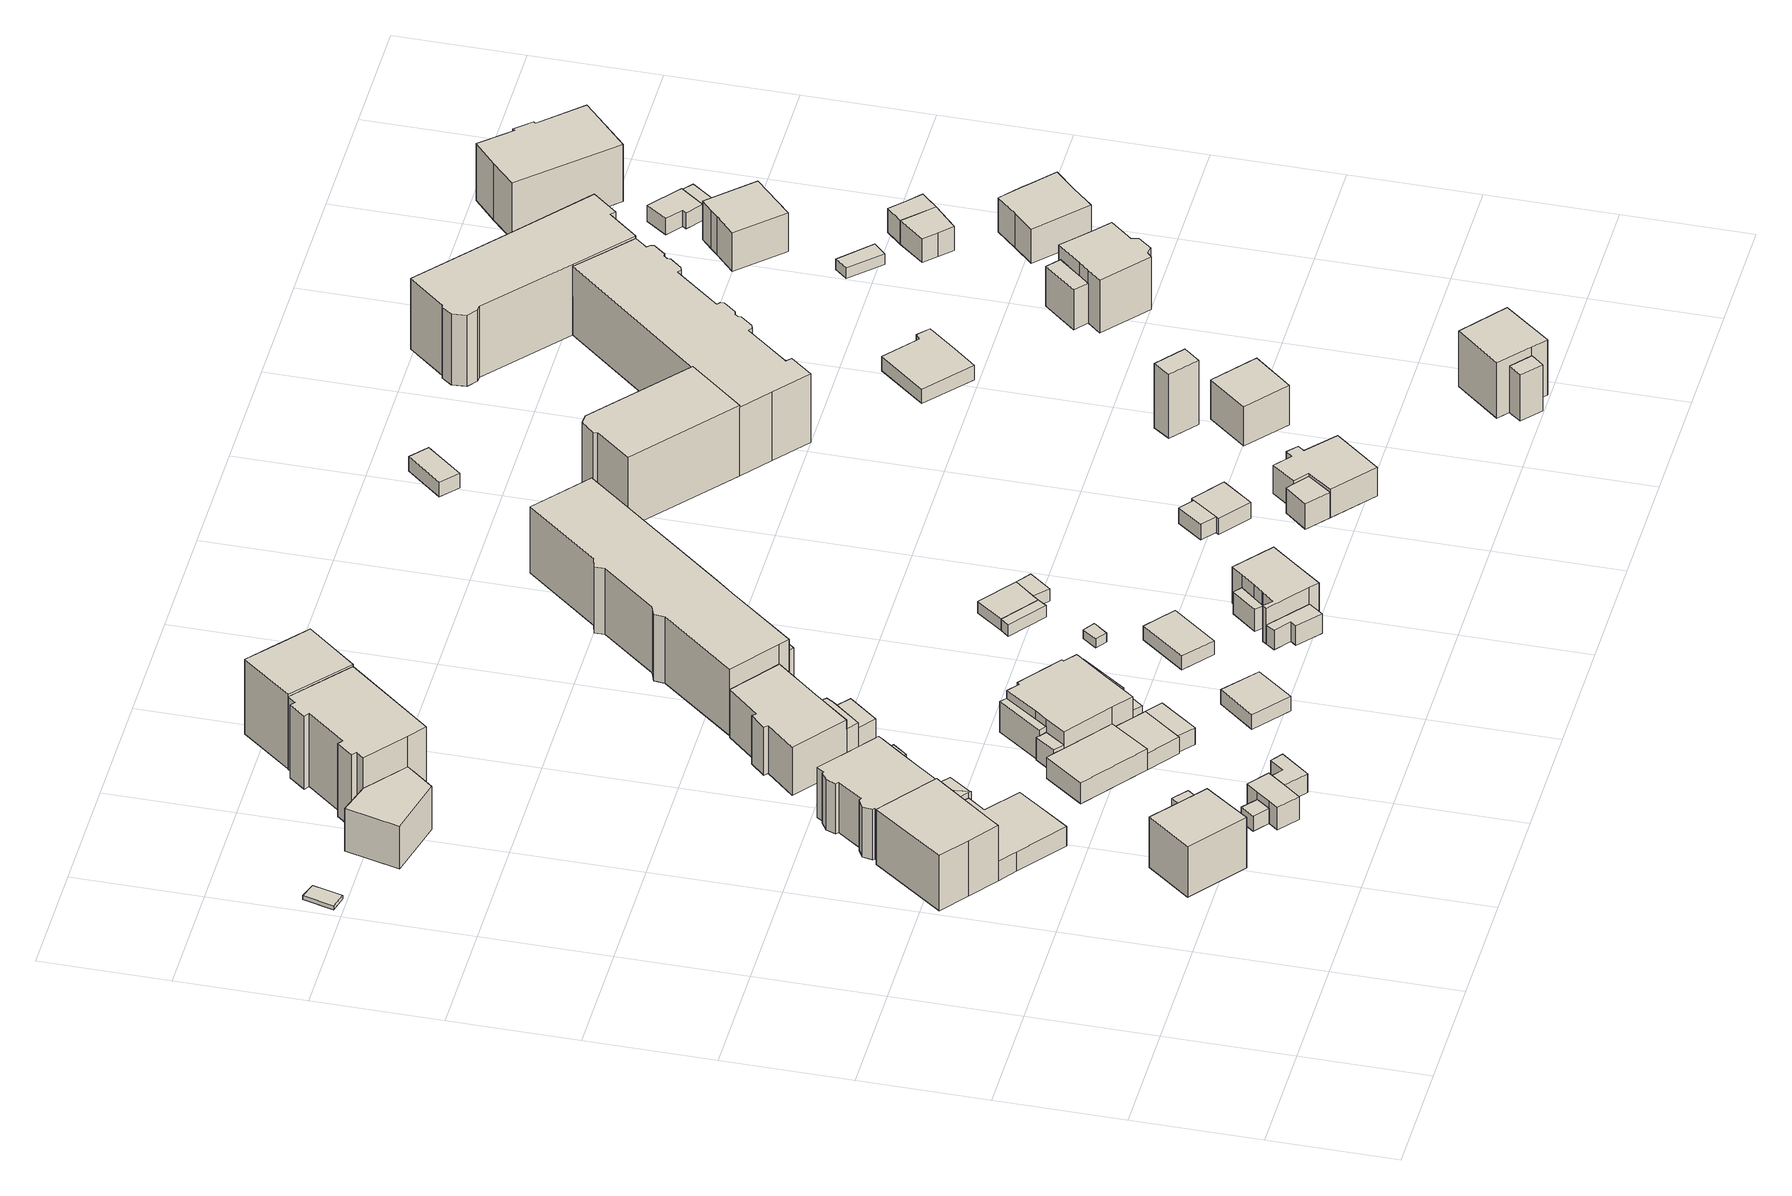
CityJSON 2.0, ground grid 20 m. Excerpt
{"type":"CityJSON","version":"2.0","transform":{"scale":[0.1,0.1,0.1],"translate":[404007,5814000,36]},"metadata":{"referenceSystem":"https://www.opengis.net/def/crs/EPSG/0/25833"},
"CityObjects":{
"building1":{"type":"Building","attributes":{"Gemeindeschluessel":"11000009","BezugspunktDach":"2200","function":"31001_2000","measuredHeight":1.26,"storeysAboveGround":1},"address":[{"country":"Germany","locality":"Berlin","thoroughfareNumber":"1 (1)","thoroughfareName":"Kleinschewskystraße"}],"geometry":[{"type":"Solid","lod":"1","boundaries":[[[[0,1,2,3,4]],[[5,6,7,8,9]],[[5,9,4,3]],[[6,5,3,2]],[[7,6,2,1]],[[8,7,1,0]],[[9,8,0,4]]]]}]},
"building2":{"type":"Building","attributes":{"Gemeindeschluessel":"11000009","BezugspunktDach":"2200","function":"31001_1010","measuredHeight":9.56,"storeysAboveGround":3},"address":[{"country":"Germany","locality":"Berlin","thoroughfareNumber":"50","thoroughfareName":"Mahlsdorfer Straße"}],"geometry":[{"type":"Solid","lod":"1","boundaries":[[[[10,11,12,13,14,15,16]],[[17,18,19,20,21,22,23]],[[17,23,16,15]],[[18,17,15,14]],[[19,18,14,13]],[[20,19,13,12]],[[21,20,12,11]],[[22,21,11,10]],[[23,22,10,16]]]]}]},
"building3":{"type":"Building","attributes":{"Gemeindeschluessel":"11000009","BezugspunktDach":"2200","function":"31001_1120","measuredHeight":10.49,"storeysAboveGround":3},"address":[{"country":"Germany","locality":"Berlin","thoroughfareNumber":"51","thoroughfareName":"Mahlsdorfer Straße"}],"geometry":[{"type":"Solid","lod":"1","boundaries":[[[[24,25,26,27,28,29,30]],[[31,32,33,34,35,36,37]],[[31,37,30,29]],[[32,31,29,28]],[[33,32,28,27]],[[34,33,27,26]],[[35,34,26,25]],[[36,35,25,24]],[[37,36,24,30]]]]}]},
"building4":{"type":"Building","attributes":{"Gemeindeschluessel":"11000009","BezugspunktDach":"2200","function":"51009_1610","measuredHeight":8.8,"storeysAboveGround":0},"address":[{"country":"Germany","locality":"Berlin"}],"geometry":[{"type":"Solid","lod":"1","boundaries":[[[[38,39,40,41]],[[42,43,19,44]],[[42,44,41,40]],[[43,42,40,39]],[[19,43,39,38]],[[44,19,38,41]]]]}]},
"building5":{"type":"Building","attributes":{"Gemeindeschluessel":"11000009","BezugspunktDach":"2200","function":"31001_2020","measuredHeight":3.5,"storeysAboveGround":1},"address":[{"country":"Germany","locality":"Berlin","thoroughfareNumber":"51 (1)","thoroughfareName":"Mahlsdorfer Straße"}],"geometry":[{"type":"Solid","lod":"1","boundaries":[[[[45,46,47,48,49,50,51,52,53]],[[34,33,54,55,56,57,58,59,35]],[[34,35,53,52]],[[33,34,52,51]],[[54,33,51,50]],[[55,54,50,49]],[[56,55,49,48]],[[57,56,48,47]],[[58,57,47,46]],[[59,58,46,45]],[[35,59,45,53]]]]}]},
"building6":{"type":"Building","attributes":{"Gemeindeschluessel":"11000009","BezugspunktDach":"2200","function":"31001_2000","measuredHeight":2.66,"storeysAboveGround":1},"address":[{"country":"Germany","locality":"Berlin","thoroughfareNumber":"50 (3)","thoroughfareName":"Mahlsdorfer Straße"}],"geometry":[{"type":"Solid","lod":"1","boundaries":[[[[60,61,62,63]],[[64,65,66,67]],[[64,67,63,62]],[[65,64,62,61]],[[66,65,61,60]],[[67,66,60,63]]]]}]},
"building7":{"type":"Building","attributes":{"Gemeindeschluessel":"11000009","BezugspunktDach":"2200","function":"31001_2000","measuredHeight":5.72,"storeysAboveGround":1},"address":[{"country":"Germany","locality":"Berlin","thoroughfareNumber":"50 (2)","thoroughfareName":"Mahlsdorfer Straße"}],"geometry":[{"type":"Solid","lod":"1","boundaries":[[[[68,69,70,71,72,73,74]],[[66,65,75,76,77,78,79]],[[66,79,74,73]],[[65,66,73,72]],[[75,65,72,71]],[[76,75,71,70]],[[77,76,70,69]],[[78,77,69,68]],[[79,78,68,74]]]]}]},
"building8":{"type":"Building","attributes":{"Gemeindeschluessel":"11000009","function":"31001_1120"},"address":[{"country":"Germany","locality":"Berlin","thoroughfareNumber":"52","thoroughfareName":"Mahlsdorfer Straße"}],"children":["building8-1","building8-2","building8-3","building8-4"]},
"building8-1":{"type":"BuildingPart","attributes":{"BezugspunktDach":"2200","measuredHeight":12.41,"storeysAboveGround":2},"parents":["building8"],"geometry":[{"type":"MultiSurface","lod":"1","boundaries":[[[80,81,82,83,84,85,86,87,88,89,90,91,92,93,94,95,96,97,98,99,100]],[[101,102,103,104,105,106,107,108,109,110,111,112,113,114,115,116,117,118,119,120,121]],[[101,121,100,99]],[[102,101,99,98]],[[103,102,98,97]],[[104,103,97,96]],[[105,104,96,95]],[[106,105,95,94]],[[107,106,94,93]],[[108,107,93,92]],[[109,108,92,91]],[[110,109,91,90]],[[111,110,90,89]],[[112,111,89,88]],[[113,112,88,87]],[[114,113,87,86]],[[122,123,86,85]],[[116,115,85,84]],[[117,116,84,83]],[[118,124,125,117,83,82]],[[119,118,82,81]],[[120,119,81,80]],[[121,120,80,100]],[[115,114,126,123,122]],[[117,125,124,118]]]}]},
"building8-2":{"type":"BuildingPart","attributes":{"BezugspunktDach":"2200","measuredHeight":4.49,"storeysAboveGround":2},"parents":["building8"],"geometry":[{"type":"MultiSurface","lod":"1","boundaries":[[[127,128,129,125,124]],[[117,130,131,132,118]],[[117,118,124,118,117,125]],[[130,117,125,129]],[[133,134,129,128]],[[132,131,128,127]],[[118,132,127,124]],[[131,130,134,133]]]}]},
"building8-3":{"type":"BuildingPart","attributes":{"BezugspunktDach":"2200","measuredHeight":4.3,"storeysAboveGround":2},"parents":["building8"],"geometry":[{"type":"Solid","lod":"1","boundaries":[[[[133,135,136,134]],[[137,138,131,130]],[[137,130,134,136]],[[138,137,136,135]],[[131,138,135,133]],[[130,131,133,134]]]]}]},
"building8-4":{"type":"BuildingPart","attributes":{"BezugspunktDach":"2200","measuredHeight":7.47,"storeysAboveGround":2},"parents":["building8"],"geometry":[{"type":"MultiSurface","lod":"1","boundaries":[[[139,140,123,122]],[[114,141,142,115]],[[141,114,123,140]],[[142,141,140,139]],[[115,142,139,122]],[[114,115,143,122,123]]]}]},
"building9":{"type":"Building","attributes":{"Gemeindeschluessel":"11000009","BezugspunktDach":"2200","function":"31001_1010","measuredHeight":7.66,"storeysAboveGround":1},"address":[{"country":"Germany","locality":"Berlin","thoroughfareNumber":"72A","thoroughfareName":"Mahlsdorfer Straße"}],"geometry":[{"type":"Solid","lod":"1","boundaries":[[[[144,145,146,147,148,149]],[[150,151,152,153,154,155]],[[150,155,149,148]],[[151,150,148,147]],[[152,151,147,146]],[[153,152,146,145]],[[154,153,145,144]],[[155,154,144,149]]]]}]},
"building10":{"type":"Building","attributes":{"Gemeindeschluessel":"11000009","BezugspunktDach":"2200","function":"51009_1610","measuredHeight":4.2,"storeysAboveGround":0},"address":[{"country":"Germany","locality":"Berlin"}],"geometry":[{"type":"Solid","lod":"1","boundaries":[[[[134,136,156,157]],[[116,137,130,117]],[[116,117,157,156]],[[137,116,156,136]],[[130,137,136,134]],[[117,130,134,157]]]]}]},
"building11":{"type":"Building","attributes":{"Gemeindeschluessel":"11000009","BezugspunktDach":"2200","function":"31001_2000","measuredHeight":4.13,"storeysAboveGround":1},"address":[{"country":"Germany","locality":"Berlin","thoroughfareNumber":"50 (1)","thoroughfareName":"Mahlsdorfer Straße"}],"geometry":[{"type":"Solid","lod":"1","boundaries":[[[[158,159,160,161,162,163]],[[76,164,165,166,167,77]],[[76,77,163,162]],[[164,76,162,161]],[[165,164,161,160]],[[166,165,160,159]],[[167,166,159,158]],[[77,167,158,163]]]]}]},
"building12":{"type":"Building","attributes":{"Gemeindeschluessel":"11000009","BezugspunktDach":"2200","function":"31001_1010","measuredHeight":3.78,"storeysAboveGround":1},"address":[{"country":"Germany","locality":"Berlin","thoroughfareNumber":"51A","thoroughfareName":"Mahlsdorfer Straße"}],"geometry":[{"type":"Solid","lod":"1","boundaries":[[[[168,169,170,171,172,173]],[[174,175,176,177,178,179]],[[174,179,173,172]],[[175,174,172,171]],[[176,175,171,170]],[[177,176,170,169]],[[178,177,169,168]],[[179,178,168,173]]]]}]},
"building13":{"type":"Building","attributes":{"Gemeindeschluessel":"11000009","BezugspunktDach":"2200","function":"31001_1010","measuredHeight":15.9,"storeysAboveGround":3},"address":[{"country":"Germany","locality":"Berlin","thoroughfareNumber":"72","thoroughfareName":"Mahlsdorfer Straße"}],"geometry":[{"type":"Solid","lod":"1","boundaries":[[[[180,181,182,183,184,185,186,187,188,189,190,191,192,193]],[[194,195,196,197,198,199,200,201,202,203,204,205,152,151]],[[194,151,193,192]],[[195,194,192,191]],[[196,195,191,190]],[[197,196,190,189]],[[198,197,189,188]],[[199,198,188,187]],[[200,199,187,186]],[[201,200,186,185]],[[202,201,185,184]],[[203,202,184,183]],[[204,203,183,182]],[[205,204,182,181]],[[152,205,181,180]],[[151,152,180,193]]]]}]},
"building14":{"type":"Building","attributes":{"Gemeindeschluessel":"11000009","BezugspunktDach":"2200","function":"31001_2463","measuredHeight":3.07,"storeysAboveGround":1},"address":[{"country":"Germany","locality":"Berlin","thoroughfareNumber":"51A (1)","thoroughfareName":"Mahlsdorfer Straße"}],"geometry":[{"type":"Solid","lod":"1","boundaries":[[[[206,207,208,209,210,211,212]],[[177,213,214,215,216,217,178]],[[177,178,212,211]],[[213,177,211,210]],[[214,213,210,209]],[[215,214,209,208]],[[216,215,208,207]],[[217,216,207,206]],[[178,217,206,212]]]]}]},
"building15":{"type":"Building","attributes":{"Gemeindeschluessel":"11000009","function":"31001_1010"},"address":[{"country":"Germany","locality":"Berlin","thoroughfareNumber":"53","thoroughfareName":"Mahlsdorfer Straße"}],"children":["building15-1","building15-2","building15-3"]},
"building15-1":{"type":"BuildingPart","attributes":{"BezugspunktDach":"2200","measuredHeight":10.79,"storeysAboveGround":3},"parents":["building15"],"geometry":[{"type":"MultiSurface","lod":"1","boundaries":[[[218,219,220,221,222,223,224,225,226,227]],[[228,229,230,231,232,233,234,235,236,237]],[[228,237,227,226]],[[229,228,226,225]],[[230,229,225,224]],[[231,230,224,223]],[[232,231,223,222]],[[233,232,222,221]],[[234,233,221,220]],[[235,234,220,219]],[[238,239,219,218]],[[237,236,218,227]],[[236,235,239,238]]]}]},
"building15-2":{"type":"BuildingPart","attributes":{"BezugspunktDach":"2200","measuredHeight":7.1,"storeysAboveGround":3},"parents":["building15"],"geometry":[{"type":"MultiSurface","lod":"1","boundaries":[[[240,241,242,239,238]],[[235,243,244,245,236]],[[243,235,239,242]],[[244,243,242,241]],[[246,247,248,249,241,240]],[[236,245,240,238]],[[235,236,238,239]],[[245,244,249,248,247,246]]]}]},
"building15-3":{"type":"BuildingPart","attributes":{"BezugspunktDach":"2200","measuredHeight":6.69,"storeysAboveGround":3},"parents":["building15"],"geometry":[{"type":"Solid","lod":"1","boundaries":[[[[250,251,248,247]],[[244,252,253,245]],[[244,245,244,248]],[[252,244,248,251]],[[253,252,251,250]],[[245,253,250,247]],[[247,248,244,245]]]]}]},
"building16":{"type":"Building","attributes":{"Gemeindeschluessel":"11000009","BezugspunktDach":"2200","function":"31001_2723","measuredHeight":3.06,"storeysAboveGround":1},"address":[{"country":"Germany","locality":"Berlin","thoroughfareNumber":"51A (2)","thoroughfareName":"Mahlsdorfer Straße"}],"geometry":[{"type":"Solid","lod":"1","boundaries":[[[[254,255,208,207]],[[215,256,257,216]],[[215,216,207,208]],[[256,215,208,255]],[[257,256,255,254]],[[216,257,254,207]]]]}]},
"building17":{"type":"Building","attributes":{"Gemeindeschluessel":"11000009","function":"31001_1010"},"address":[{"country":"Germany","locality":"Berlin","thoroughfareNumber":"52A","thoroughfareName":"Mahlsdorfer Straße"}],"children":["building17-1","building17-2","building17-3","building17-4","building17-5"]},
"building17-1":{"type":"BuildingPart","attributes":{"BezugspunktDach":"2200","measuredHeight":8.66,"storeysAboveGround":2},"parents":["building17"],"geometry":[{"type":"MultiSurface","lod":"1","boundaries":[[[258,259,260,261,262,263,264,265,266,267,268,269,270]],[[271,272,273,274,275,276,277,278,279,280,281,282,283]],[[271,283,284,285,286,287,288,270,269]],[[289,290,271,269,268]],[[273,291,289,272,268,267]],[[274,273,267,266]],[[275,274,266,265]],[[276,275,265,264]],[[277,276,264,263]],[[278,277,263,262]],[[292,293,262,261]],[[294,292,261,260]],[[281,280,295,296,297,298,299,260,259]],[[282,281,259,258]],[[283,282,258,270]],[[288,287,286,285,284]],[[272,271,290,289]],[[272,289,291,273]],[[279,278,293,292]],[[280,279,292,294]],[[299,298,297,296,295]]]}]},
"building17-2":{"type":"BuildingPart","attributes":{"BezugspunktDach":"2200","measuredHeight":5.52,"storeysAboveGround":2},"parents":["building17"],"geometry":[{"type":"MultiSurface","lod":"1","boundaries":[[[300,301,293,294]],[[278,302,303,280]],[[302,278,293,301]],[[303,302,301,300]],[[280,303,300,294],[304,295,298,305]],[[278,279,292,293]],[[294,292,306,279,280]],[[298,295,304,305]]]}]},
"building17-3":{"type":"BuildingPart","attributes":{"BezugspunktDach":"2200","measuredHeight":5.52,"storeysAboveGround":2},"parents":["building17"],"geometry":[{"type":"MultiSurface","lod":"1","boundaries":[[[290,291,307,308]],[[309,273,271,310]],[[309,310,308,307]],[[273,309,307,291]],[[273,272,311]],[[312,286,313,290,308]],[[310,271,285,314,315]],[[316,271,311,272,289,290]],[[291,289,272,273]],[[315,314,285,313,286,312]]]}]},
"building17-4":{"type":"BuildingPart","attributes":{"BezugspunktDach":"2200","measuredHeight":4.08,"storeysAboveGround":2},"parents":["building17"],"geometry":[{"type":"Solid","lod":"1","boundaries":[[[[287,286,312,317,318]],[[319,314,285,284,320]],[[319,320,318,317]],[[314,319,317,312]],[[320,284,287,318]],[[285,314,312,286]],[[284,285,286,287]]]]}]},
"building17-5":{"type":"BuildingPart","attributes":{"BezugspunktDach":"2200","measuredHeight":4.04,"storeysAboveGround":2},"parents":["building17"],"geometry":[{"type":"MultiSurface","lod":"1","boundaries":[[[321,322,305,298,297]],[[295,304,323,324,296]],[[323,304,305,322]],[[324,323,322,321]],[[296,324,321,297]],[[296,325,297,298,295]],[[326,304,295,298,305]]]}]},
"building18":{"type":"Building","attributes":{"Gemeindeschluessel":"11000009","BezugspunktDach":"2200","function":"31001_2000","measuredHeight":2.68,"storeysAboveGround":1},"address":[{"country":"Germany","locality":"Berlin","thoroughfareNumber":"20 (1)","thoroughfareName":"Rotkäppchenstraße"}],"geometry":[{"type":"Solid","lod":"1","boundaries":[[[[327,328,329,330]],[[331,332,333,334]],[[331,334,330,329]],[[332,331,329,328]],[[333,332,328,327]],[[334,333,327,330]]]]}]},
"building19":{"type":"Building","attributes":{"Gemeindeschluessel":"11000009","BezugspunktDach":"2200","function":"31001_1010","measuredHeight":15.84,"storeysAboveGround":3},"address":[{"country":"Germany","locality":"Berlin","thoroughfareNumber":"71","thoroughfareName":"Mahlsdorfer Straße"}],"geometry":[{"type":"Solid","lod":"1","boundaries":[[[[335,336,337,338,339]],[[340,341,342,343,344]],[[340,344,339,338]],[[341,340,338,337]],[[342,341,337,336]],[[343,342,336,335]],[[344,343,335,339]]]]}]},
"building20":{"type":"Building","attributes":{"Gemeindeschluessel":"11000009","BezugspunktDach":"2200","function":"51009_1610","measuredHeight":9.9,"storeysAboveGround":0},"address":[{"country":"Germany","locality":"Berlin"}],"geometry":[{"type":"Solid","lod":"1","boundaries":[[[[345,346,347,348]],[[349,350,351,352]],[[349,352,348,347]],[[350,349,347,346]],[[351,350,346,345]],[[352,351,345,348]]]]}]},
"building21":{"type":"Building","attributes":{"Gemeindeschluessel":"11000009","BezugspunktDach":"2200","function":"31001_2000","measuredHeight":2.56,"storeysAboveGround":1},"address":[{"country":"Germany","locality":"Berlin","thoroughfareNumber":"18 (1)","thoroughfareName":"Rotkäppchenstraße"}],"geometry":[{"type":"Solid","lod":"1","boundaries":[[[[353,354,355,356]],[[357,358,359,360]],[[357,360,356,355]],[[358,357,355,354]],[[359,358,354,353]],[[360,359,353,356]]]]}]},
"building22":{"type":"Building","attributes":{"Gemeindeschluessel":"11000009","BezugspunktDach":"2200","function":"51009_1610","measuredHeight":9.92,"storeysAboveGround":0},"address":[{"country":"Germany","locality":"Berlin"}],"geometry":[{"type":"Solid","lod":"1","boundaries":[[[[361,362,363,364]],[[365,366,367,368]],[[365,368,364,363]],[[366,365,363,362]],[[367,366,362,361]],[[368,367,361,364]]]]}]},
"building23":{"type":"Building","attributes":{"Gemeindeschluessel":"11000009","BezugspunktDach":"2200","function":"31001_2000","measuredHeight":1.59,"storeysAboveGround":1},"address":[{"country":"Germany","locality":"Berlin","thoroughfareNumber":"53 (2)","thoroughfareName":"Mahlsdorfer Straße"}],"geometry":[{"type":"Solid","lod":"1","boundaries":[[[[369,370,371,372]],[[373,374,375,376]],[[373,376,372,371]],[[374,373,371,370]],[[375,374,370,369]],[[376,375,369,372]]]]}]},
"building24":{"type":"Building","attributes":{"Gemeindeschluessel":"11000009","BezugspunktDach":"2200","function":"31001_1010","measuredHeight":14.86,"storeysAboveGround":3},"address":[{"country":"Germany","locality":"Berlin","thoroughfareNumber":"54, 54A, 55","thoroughfareName":"Mahlsdorfer Straße"}],"geometry":[{"type":"Solid","lod":"1","boundaries":[[[[377,378,379,380,381,382,383,384,385,386,387,388,389,390,391,392,393]],[[394,395,396,397,398,399,400,401,402,403,404,365,368,405,406,407,408]],[[394,408,393,392]],[[395,394,392,391]],[[396,395,391,390]],[[397,396,390,389]],[[398,397,389,388]],[[399,398,388,387]],[[400,399,387,386]],[[401,400,386,385]],[[402,401,385,384]],[[403,402,384,383]],[[404,403,383,382]],[[365,404,382,381]],[[368,365,381,380]],[[405,368,380,379]],[[406,405,379,378]],[[407,406,378,377]],[[408,407,377,393]]]]}]},
"building25":{"type":"Building","attributes":{"Gemeindeschluessel":"11000009","function":"31001_1010"},"address":[{"country":"Germany","locality":"Berlin","thoroughfareNumber":"18","thoroughfareName":"Rotkäppchenstraße"}],"children":["building25-1","building25-2","building25-3"]},
"building25-1":{"type":"BuildingPart","attributes":{"BezugspunktDach":"2200","measuredHeight":9.52,"storeysAboveGround":2},"parents":["building25"],"geometry":[{"type":"MultiSurface","lod":"1","boundaries":[[[409,410,411,412,413,414,415,416,417,418,419,420]],[[421,422,423,424,425,426,427,428,429,430,431,432]],[[421,432,420,419]],[[422,421,419,418]],[[423,422,418,417]],[[433,434,435,436,424,423,417,416]],[[437,433,436,438,425,424,416,415]],[[439,437,438,440,441,426,425,415,414]],[[427,426,414,413]],[[428,427,413,412]],[[429,428,412,411]],[[430,429,411,410]],[[431,430,410,409]],[[442,443,431,409,420]],[[436,435,434,433]],[[438,436,433,437]],[[441,440,438,437,439]],[[432,431,443,442]]]}]},
"building25-2":{"type":"BuildingPart","attributes":{"BezugspunktDach":"2200","measuredHeight":3.53,"storeysAboveGround":2},"parents":["building25"],"geometry":[{"type":"Solid","lod":"1","boundaries":[[[[444,445,446,443,442,447]],[[432,431,448,449,450,451]],[[432,451,447,442]],[[448,431,443,446]],[[449,448,446,445]],[[450,449,445,444]],[[451,450,444,447]],[[431,432,442,443]]]]}]},
"building25-3":{"type":"BuildingPart","attributes":{"BezugspunktDach":"2200","measuredHeight":4,"storeysAboveGround":2},"parents":["building25"],"geometry":[{"type":"MultiSurface","lod":"1","boundaries":[[[434,439,452,453]],[[454,440,435,455]],[[454,455,453,452]],[[440,454,452,439]],[[455,435,434,453]],[[435,436,433,434]],[[438,437,433,456,436]],[[440,439,437,438]]]}]},
"building26":{"type":"Building","attributes":{"Gemeindeschluessel":"11000009","BezugspunktDach":"2200","function":"51009_1610","measuredHeight":2.06,"storeysAboveGround":0},"address":[{"country":"Germany","locality":"Berlin"}],"geometry":[{"type":"Solid","lod":"1","boundaries":[[[[457,458,459,460]],[[461,462,463,464]],[[461,464,460,459]],[[462,461,459,458]],[[463,462,458,457]],[[464,463,457,460]]]]}]},
"building27":{"type":"Building","attributes":{"Gemeindeschluessel":"11000009","BezugspunktDach":"2200","function":"31001_2000","measuredHeight":2.06,"storeysAboveGround":1},"address":[{"country":"Germany","locality":"Berlin","thoroughfareNumber":"53 (1)","thoroughfareName":"Mahlsdorfer Straße"}],"geometry":[{"type":"Solid","lod":"1","boundaries":[[[[458,465,466,467,459]],[[468,469,470,462,461]],[[468,461,459,467]],[[469,468,467,466]],[[470,469,466,465]],[[462,470,465,458]],[[461,462,458,459]]]]}]},
"building28":{"type":"Building","attributes":{"Gemeindeschluessel":"11000009","BezugspunktDach":"2200","function":"51009_1610","measuredHeight":2.14,"storeysAboveGround":0},"address":[{"country":"Germany","locality":"Berlin"}],"geometry":[{"type":"Solid","lod":"1","boundaries":[[[[471,472,466,465]],[[473,474,475,476]],[[473,476,465,466]],[[474,473,466,472]],[[475,474,472,471]],[[476,475,471,465]]]]}]},
"building29":{"type":"Building","attributes":{"Gemeindeschluessel":"11000009","BezugspunktDach":"2200","function":"51009_1610","measuredHeight":10.26,"storeysAboveGround":0},"address":[{"country":"Germany","locality":"Berlin"}],"geometry":[{"type":"Solid","lod":"1","boundaries":[[[[477,478,479,480]],[[403,481,482,404]],[[403,404,480,479]],[[481,403,479,478]],[[482,481,478,477]],[[404,482,477,480]]]]}]},
"building30":{"type":"Building","attributes":{"Gemeindeschluessel":"11000009","BezugspunktDach":"2200","function":"51009_1610","measuredHeight":10.19,"storeysAboveGround":0},"address":[{"country":"Germany","locality":"Berlin"}],"geometry":[{"type":"Solid","lod":"1","boundaries":[[[[483,484,485,486]],[[401,487,488,402]],[[401,402,486,485]],[[487,401,485,484]],[[488,487,484,483]],[[402,488,483,486]]]]}]},
"building31":{"type":"Building","attributes":{"Gemeindeschluessel":"11000009","BezugspunktDach":"2200","function":"31001_2000","measuredHeight":2.85,"storeysAboveGround":1},"address":[{"country":"Germany","locality":"Berlin","thoroughfareNumber":"16 (2)","thoroughfareName":"Rotkäppchenstraße"}],"geometry":[{"type":"Solid","lod":"1","boundaries":[[[[489,490,491,492]],[[493,494,495,496]],[[493,496,492,491]],[[494,493,491,490]],[[495,494,490,489]],[[496,495,489,492]]]]}]},
"building32":{"type":"Building","attributes":{"Gemeindeschluessel":"11000009","BezugspunktDach":"2200","function":"51009_1610","measuredHeight":4.67,"storeysAboveGround":0},"address":[{"country":"Germany","locality":"Berlin"}],"geometry":[{"type":"Solid","lod":"1","boundaries":[[[[497,498,499,500,501]],[[502,503,504,505,506]],[[502,506,501,500]],[[503,502,500,499]],[[504,503,499,498]],[[505,504,498,497]],[[506,505,497,501]]]]}]},
"building33":{"type":"Building","attributes":{"Gemeindeschluessel":"11000009","BezugspunktDach":"2200","function":"31001_2000","measuredHeight":2.9,"storeysAboveGround":1},"address":[{"country":"Germany","locality":"Berlin","thoroughfareNumber":"16 (1)","thoroughfareName":"Rotkäppchenstraße"}],"geometry":[{"type":"Solid","lod":"1","boundaries":[[[[507,508,509,490,489,510]],[[511,512,513,514,515,516]],[[511,516,510,489]],[[512,511,489,490]],[[513,512,490,509]],[[514,513,509,508]],[[515,514,508,507]],[[516,515,507,510]]]]}]},
"building34":{"type":"Building","attributes":{"Gemeindeschluessel":"11000009","BezugspunktDach":"2200","function":"31001_1010","measuredHeight":5.11,"storeysAboveGround":1},"address":[{"country":"Germany","locality":"Berlin","thoroughfareNumber":"16","thoroughfareName":"Rotkäppchenstraße"}],"geometry":[{"type":"Solid","lod":"1","boundaries":[[[[517,518,519,520,521,522,523,524,525,526]],[[504,503,527,528,529,530,531,532,533,505]],[[504,505,526,525]],[[503,504,525,524]],[[527,503,524,523]],[[528,527,523,522]],[[529,528,522,521]],[[530,529,521,520]],[[531,530,520,519]],[[532,531,519,518]],[[533,532,518,517]],[[505,533,517,526]]]]}]},
"building35":{"type":"Building","attributes":{"Gemeindeschluessel":"11000009","BezugspunktDach":"2200","function":"31001_2000","measuredHeight":2.63,"storeysAboveGround":1},"address":[{"country":"Germany","locality":"Berlin","thoroughfareNumber":"56 (1)","thoroughfareName":"Mahlsdorfer Straße"}],"geometry":[{"type":"Solid","lod":"1","boundaries":[[[[534,535,536,537]],[[538,539,540,541]],[[538,541,537,536]],[[539,538,536,535]],[[540,539,535,534]],[[541,540,534,537]]]]}]},
"building36":{"type":"Building","attributes":{"Gemeindeschluessel":"11000009","BezugspunktDach":"2200","function":"31001_2000","measuredHeight":11.69,"storeysAboveGround":1},"address":[{"country":"Germany","locality":"Berlin","thoroughfareNumber":"14 (1)","thoroughfareName":"Rotkäppchenstraße"}],"geometry":[{"type":"Solid","lod":"1","boundaries":[[[[542,543,544,545]],[[546,547,548,549]],[[546,549,545,544]],[[547,546,544,543]],[[548,547,543,542]],[[549,548,542,545]]]]}]},
"building37":{"type":"Building","attributes":{"Gemeindeschluessel":"11000009","BezugspunktDach":"2200","function":"31001_1010","measuredHeight":8.2,"storeysAboveGround":1},"address":[{"country":"Germany","locality":"Berlin","thoroughfareNumber":"14","thoroughfareName":"Rotkäppchenstraße"}],"geometry":[{"type":"Solid","lod":"1","boundaries":[[[[550,551,552,553]],[[554,555,556,557]],[[554,557,553,552]],[[555,554,552,551]],[[556,555,551,550]],[[557,556,550,553]]]]}]},
"building38":{"type":"Building","attributes":{"Gemeindeschluessel":"11000009","function":"31001_1010"},"address":[{"country":"Germany","locality":"Berlin","thoroughfareNumber":"15","thoroughfareName":"Rotkäppchenstraße"}],"children":["building38-1","building38-2"]},
"building38-1":{"type":"BuildingPart","attributes":{"BezugspunktDach":"2200","measuredHeight":11.58,"storeysAboveGround":1},"parents":["building38"],"geometry":[{"type":"MultiSurface","lod":"1","boundaries":[[[558,559,560,561,562]],[[563,564,565,566,567]],[[563,567,562,561]],[[564,563,561,560]],[[565,564,560,559]],[[566,565,559,558]],[[567,568,569,570,566,558,562]],[[566,570,569,568]]]}]},
"building38-2":{"type":"BuildingPart","attributes":{"BezugspunktDach":"2200","measuredHeight":8.44,"storeysAboveGround":1},"parents":["building38"],"geometry":[{"type":"Solid","lod":"1","boundaries":[[[[571,570,569,572]],[[568,566,573,574]],[[568,574,572,569]],[[573,566,570,571]],[[574,573,571,572]],[[566,568,569,570]]]]}]},
"building39":{"type":"Building","attributes":{"Gemeindeschluessel":"11000009","function":"31001_1010"},"address":[{"country":"Germany","locality":"Berlin","thoroughfareNumber":"56, 56A, 57, 57A, 58","thoroughfareName":"Mahlsdorfer Straße"}],"children":["building39-1","building39-2","building39-3"]},
"building39-1":{"type":"BuildingPart","attributes":{"BezugspunktDach":"2200","measuredHeight":15.4,"storeysAboveGround":3},"parents":["building39"],"geometry":[{"type":"Solid","lod":"1","boundaries":[[[[575,576,577,578,579,580,581,582,583,584,585,586,587,588,589,590,591,592,593,594,595,596,597,598,599,600,601,602,603]],[[604,605,606,607,608,609,610,611,612,613,614,615,616,617,618,619,620,621,622,623,624,625,626,627,628,629,630,631,632]],[[605,604,602,601]],[[608,607,599,598]],[[609,608,598,597]],[[610,609,597,596]],[[611,610,596,595]],[[612,611,595,594]],[[613,612,594,593]],[[614,613,593,592]],[[615,614,592,591]],[[616,615,591,590]],[[617,616,590,589]],[[618,617,589,588]],[[619,618,588,587]],[[620,619,587,586]],[[621,620,586,585]],[[622,621,585,584]],[[623,622,584,583]],[[624,623,583,582]],[[625,624,582,581]],[[626,625,581,580]],[[627,626,580,579]],[[628,627,579,578]],[[629,628,578,577]],[[630,629,577,576]],[[631,630,576,575]],[[632,631,575,603]],[[632,603,602,604]],[[606,605,601,600]],[[606,600,599,607]]]]}]},
"building39-2":{"type":"BuildingPart","attributes":{"BezugspunktDach":"2200","measuredHeight":12.74,"storeysAboveGround":3},"parents":["building39"],"geometry":[{"type":"MultiSurface","lod":"1","boundaries":[[[633,634,635,636,637,638,639]],[[640,641,642,643,604,632,644]],[[640,644,639,638]],[[641,640,638,637]],[[642,641,637,636]],[[643,642,636,635]],[[604,643,635,634]],[[632,603,602,634,633]],[[644,632,633,639]],[[604,602,603,632]]]}]},
"building39-3":{"type":"BuildingPart","attributes":{"BezugspunktDach":"2200","measuredHeight":12.8,"storeysAboveGround":3},"parents":["building39"],"geometry":[{"type":"MultiSurface","lod":"1","boundaries":[[[645,646,647,648,649,650,651,652,653,654,655,656,657]],[[658,659,660,661,662,663,664,607,605,665,666,667,668]],[[658,668,657,656]],[[659,658,656,655]],[[660,659,655,654]],[[661,660,654,653]],[[662,661,653,652]],[[663,662,652,651]],[[664,663,651,650]],[[607,664,650,649]],[[605,601,600,606,669,607,606,600,599,649,648]],[[665,605,648,647]],[[666,665,647,646]],[[667,666,646,645]],[[668,667,645,657]],[[669,606,600,601,605]],[[599,600,606,607]]]}]},
"building40":{"type":"Building","attributes":{"Gemeindeschluessel":"11000009","BezugspunktDach":"2200","function":"31001_1010","measuredHeight":4.46,"storeysAboveGround":1},"address":[{"country":"Germany","locality":"Berlin","thoroughfareNumber":"10 (1)","thoroughfareName":"Rotkäppchenstraße"}],"geometry":[{"type":"Solid","lod":"1","boundaries":[[[[670,671,672,673,674,675,676]],[[677,678,679,680,681,682,683]],[[677,683,676,675]],[[678,677,675,674]],[[679,678,674,673]],[[680,679,673,672]],[[681,680,672,671]],[[682,681,671,670]],[[683,682,670,676]]]]}]},
"building41":{"type":"Building","attributes":{"Gemeindeschluessel":"11000009","function":"31001_1010"},"address":[{"country":"Germany","locality":"Berlin","thoroughfareNumber":"10","thoroughfareName":"Rotkäppchenstraße"}],"children":["building41-1","building41-2","building41-3"]},
"building41-1":{"type":"BuildingPart","attributes":{"BezugspunktDach":"2200","measuredHeight":11.93,"storeysAboveGround":2},"parents":["building41"],"geometry":[{"type":"MultiSurface","lod":"1","boundaries":[[[684,685,686,687,688,689,690,691,692,693,694,695,696]],[[697,698,699,700,701,702,703,704,705,706,707,708,709]],[[697,709,696,695]],[[710,711,697,695,694]],[[699,712,713,714,715,716,710,694,693]],[[700,699,693,692]],[[717,718,692,691]],[[701,700,719,720,721]],[[702,701,691,690]],[[703,702,690,689]],[[704,703,689,688]],[[705,704,688,687]],[[706,705,687,686]],[[707,706,686,685]],[[708,707,685,684]],[[709,708,684,696]],[[698,697,711,710]],[[715,714,713,716]],[[698,710,716,713,712]],[[721,720,719,718,717]]]}]},
"building41-2":{"type":"BuildingPart","attributes":{"BezugspunktDach":"2200","measuredHeight":7.24,"storeysAboveGround":2},"parents":["building41"],"geometry":[{"type":"MultiSurface","lod":"1","boundaries":[[[711,716,715,722,723]],[[724,714,713,697,725]],[[724,725,723,722]],[[714,724,722,715]],[[725,697,711,723]],[[713,714,715,716]],[[698,710,711,697]],[[713,716,710,726,698]]]}]},
"building41-3":{"type":"BuildingPart","attributes":{"BezugspunktDach":"2200","measuredHeight":6.8,"storeysAboveGround":2},"parents":["building41"],"geometry":[{"type":"Solid","lod":"1","boundaries":[[[[717,727,728,718]],[[729,730,721,720]],[[729,720,718,728]],[[730,729,728,727]],[[721,730,727,717]],[[720,721,717,718]]]]}]},
"building42":{"type":"Building","attributes":{"Gemeindeschluessel":"11000009","BezugspunktDach":"2200","function":"31001_2000","measuredHeight":1.85,"storeysAboveGround":1},"address":[{"country":"Germany","locality":"Berlin","thoroughfareNumber":"8 (2)","thoroughfareName":"Rotkäppchenstraße"}],"geometry":[{"type":"Solid","lod":"1","boundaries":[[[[731,732,733,734]],[[735,736,737,738]],[[735,738,734,733]],[[736,735,733,732]],[[737,736,732,731]],[[738,737,731,734]]]]}]},
"building43":{"type":"Building","attributes":{"Gemeindeschluessel":"11000009","BezugspunktDach":"2200","function":"31001_2000","measuredHeight":5.4,"storeysAboveGround":1},"address":[{"country":"Germany","locality":"Berlin","thoroughfareNumber":"8 (1)","thoroughfareName":"Rotkäppchenstraße"}],"geometry":[{"type":"Solid","lod":"1","boundaries":[[[[739,740,741,742,743,744]],[[745,746,747,748,749,750]],[[745,750,744,743]],[[746,745,743,742]],[[747,746,742,741]],[[748,747,741,740]],[[749,748,740,739]],[[750,749,739,744]]]]}]},
"building44":{"type":"Building","attributes":{"Gemeindeschluessel":"11000009","function":"31001_1010"},"address":[{"country":"Germany","locality":"Berlin","thoroughfareNumber":"8","thoroughfareName":"Rotkäppchenstraße"}],"children":["building44-1","building44-2"]},
"building44-1":{"type":"BuildingPart","attributes":{"BezugspunktDach":"2200","measuredHeight":8.12,"storeysAboveGround":2},"parents":["building44"],"geometry":[{"type":"Solid","lod":"1","boundaries":[[[[751,752,753,754,755,756,757,758]],[[759,760,761,762,763,764,765,766]],[[759,766,758,757]],[[760,759,757,756]],[[761,760,756,755]],[[767,768,761,762,761,755,754]],[[763,762,769,770,767,754,753]],[[764,763,753,752]],[[765,764,752,751]],[[766,765,751,758]],[[762,761,768,767]],[[767,770,769,762]]]]}]},
"building44-2":{"type":"BuildingPart","attributes":{"BezugspunktDach":"2200","measuredHeight":3.53,"storeysAboveGround":2},"parents":["building44"],"geometry":[{"type":"MultiSurface","lod":"1","boundaries":[[[770,771,772,768]],[[773,774,769,761]],[[773,761,768,772]],[[774,773,772,771]],[[769,774,771,770]],[[775,761,762,767,768]],[[769,770,767,762]]]}]},
"building45":{"type":"Building","attributes":{"Gemeindeschluessel":"11000009","BezugspunktDach":"2200","function":"31001_1010","measuredHeight":9.43,"storeysAboveGround":1},"address":[{"country":"Germany","locality":"Berlin","thoroughfareNumber":"6A","thoroughfareName":"Rotkäppchenstraße"}],"geometry":[{"type":"Solid","lod":"1","boundaries":[[[[776,777,778,779,780,781]],[[782,783,784,785,786,787]],[[782,787,781,780]],[[783,782,780,779]],[[784,783,779,778]],[[785,784,778,777]],[[786,785,777,776]],[[787,786,776,781]]]]}]},
"building46":{"type":"Building","attributes":{"Gemeindeschluessel":"11000009","BezugspunktDach":"2200","function":"31001_2000","measuredHeight":5.46,"storeysAboveGround":1},"address":[{"country":"Germany","locality":"Berlin","thoroughfareNumber":"6 (1)","thoroughfareName":"Rotkäppchenstraße"}],"geometry":[{"type":"Solid","lod":"1","boundaries":[[[[741,788,789,790,743]],[[791,792,793,747,745]],[[791,745,743,790]],[[792,791,790,789]],[[793,792,789,788]],[[747,793,788,741]],[[745,747,741,743]]]]}]},
"building47":{"type":"Building","attributes":{"Gemeindeschluessel":"11000009","BezugspunktDach":"2200","function":"31001_2723","measuredHeight":2.88,"storeysAboveGround":1},"address":[{"country":"Germany","locality":"Berlin","thoroughfareNumber":"8 (1)","thoroughfareName":"Genovevastraße"}],"geometry":[{"type":"Solid","lod":"1","boundaries":[[[[794,795,796,797,798,799]],[[800,801,802,803,804,805]],[[800,805,799,798]],[[801,800,798,797]],[[802,801,797,796]],[[803,802,796,795]],[[804,803,795,794]],[[805,804,794,799]]]]}]},
"building48":{"type":"Building","attributes":{"Gemeindeschluessel":"11000009","BezugspunktDach":"2200","function":"31001_2723","measuredHeight":2.11,"storeysAboveGround":1},"address":[{"country":"Germany","locality":"Berlin","thoroughfareNumber":"8 (2)","thoroughfareName":"Genovevastraße"}],"geometry":[{"type":"Solid","lod":"1","boundaries":[[[[806,807,808,809]],[[810,811,812,813]],[[810,813,809,808]],[[811,810,808,807]],[[812,811,807,806]],[[813,812,806,809]]]]}]},
"building49":{"type":"Building","attributes":{"Gemeindeschluessel":"11000009","BezugspunktDach":"2200","function":"31001_1010","measuredHeight":12.39,"storeysAboveGround":3},"address":[{"country":"Germany","locality":"Berlin","thoroughfareNumber":"6","thoroughfareName":"Genovevastraße"}],"geometry":[{"type":"Solid","lod":"1","boundaries":[[[[814,815,816,817,818,819,820,821,822]],[[823,824,825,826,827,828,829,830,831]],[[823,831,822,821]],[[824,823,821,820]],[[825,824,820,819]],[[826,825,819,818]],[[827,826,818,817]],[[828,827,817,816]],[[829,828,816,815]],[[830,829,815,814]],[[831,830,814,822]]]]}]}
},
"vertices":[
[35,1406,16],[41,1429,16],[47,1453,16],[21,1461,16],[8,1413,16],[21,1461,9],[47,1453,9],[41,1429,9],[35,1406,9],[8,1413,9],
[407,170,96],[433,205,96],[459,240,96],[442,253,96],[432,261,96],[376,305,96],[321,236,96],[376,305,5],[432,261,5],[442,253,5],[459,240,5],[433,205,5],[407,170,5],[321,236,5],
[247,539,109],[291,506,109],[304,523,109],[377,617,109],[332,651,109],[288,684,109],[204,572,109],[288,684,9],[332,651,9],[377,617,9],[304,523,9],[291,506,9],[247,539,9],[204,572,9],
[442,253,93],[452,266,93],[429,285,93],[419,271,93],[429,285,5],[452,266,5],[419,271,5],
[319,486,44],[392,430,44],[454,513,44],[403,553,44],[424,581,44],[380,614,44],[377,617,44],[304,523,44],[291,506,44],[380,614,9],[424,581,9],[403,553,9],[454,513,9],[392,430,9],[319,486,9],
[513,162,33],[529,183,33],[507,201,33],[490,180,33],[507,201,6],[529,183,6],[513,162,6],[490,180,6],
[532,122,47],[558,155,47],[575,177,47],[544,201,47],[529,183,47],[513,162,47],[501,147,47],[544,201,6],[575,177,6],[558,155,6],[532,122,6],[501,147,6],
[337,647,101],[377,617,101],[380,614,101],[402,642,101],[409,652,101],[438,690,101],[456,713,101],[463,722,101],[418,756,101],[373,791,101],[365,779,101],[362,781,101],[348,772,101],[342,756,101],[346,753,101],[317,713,101],[313,715,101],[299,707,101],[296,691,101],[299,689,101],[293,680,101],[299,689,10],[296,691,10],[299,707,10],[313,715,10],[317,713,10],[346,753,10],[342,756,10],[348,772,10],[362,781,10],[365,779,10],[373,791,10],[418,756,10],[463,722,10],[456,713,10],[438,690,10],[409,652,10],[402,642,10],[380,614,10],[377,617,10],[337,647,10],[293,680,10],[438,690,84],[456,713,84],[380,614,54],[402,642,54],[456,713,51],
[424,581,54],[428,578,54],[421,628,54],[421,628,10],[428,578,10],[424,581,10],[428,578,52],[421,628,52],
[455,615,52],[427,638,52],[427,638,10],[455,615,10],
[452,679,84],[470,702,84],[470,702,10],[452,679,10],[438,690,56],
[219,1319,88],[246,1351,88],[256,1363,88],[193,1413,88],[141,1428,88],[119,1342,88],[141,1428,11],[193,1413,11],[256,1363,11],[246,1351,11],[219,1319,11],[119,1342,11],
[409,652,52],[402,642,52],
[595,125,40],[631,170,40],[613,183,40],[596,161,40],[575,177,40],[558,155,40],[596,161,6],[613,183,6],[631,170,6],[595,125,6],
[591,359,46],[636,421,46],[565,474,46],[550,486,46],[539,494,46],[493,433,46],[539,494,8],[550,486,8],[565,474,8],[636,421,8],[591,359,8],[493,433,8],
[256,1363,143],[283,1342,143],[395,1476,143],[351,1513,143],[306,1550,143],[296,1537,143],[288,1543,143],[267,1517,143],[275,1512,143],[224,1451,143],[217,1456,143],[196,1431,143],[203,1425,143],[193,1413,143],[203,1425,11],[196,1431,11],[217,1456,11],[224,1451,11],[275,1512,11],[267,1517,11],[288,1543,11],[296,1537,11],[306,1550,11],[351,1513,11],[395,1476,11],[283,1342,11],
[638,323,38],[640,326,38],[685,384,38],[680,387,38],[666,398,38],[636,421,38],[591,359,38],[666,398,8],[680,387,8],[685,384,8],[640,326,8],[638,323,8],
[496,777,95],[544,834,95],[600,900,95],[564,927,95],[527,955,95],[481,905,95],[475,911,95],[453,888,95],[459,883,95],[417,838,95],[459,883,8],[453,888,8],[475,911,8],[481,905,8],[527,955,8],[564,927,8],[600,900,8],[544,834,8],[496,777,8],[417,838,8],[496,777,79],[544,834,79],
[514,764,79],[552,810,79],[559,821,79],[559,821,8],[552,810,8],[514,764,8],[514,764,22],[514,764,70],[552,810,70],[552,810,32],
[539,744,70],[577,790,70],[577,790,8],[539,744,8],
[664,306,38],[709,365,38],[709,365,8],[664,306,8],
[636,421,76],[666,398,76],[689,428,76],[704,448,76],[743,498,76],[724,513,76],[726,516,76],[660,566,76],[657,562,76],[639,576,76],[602,525,76],[588,506,76],[565,474,76],[588,506,7],[602,525,7],[639,576,7],[657,562,7],[660,566,7],[726,516,7],[724,513,7],[743,498,7],[704,448,7],[689,428,7],[666,398,7],[636,421,7],[565,474,7],[565,474,11],[588,506,11],[588,506,52],[565,474,52],[565,474,26],[602,525,62],[588,506,62],[639,576,62],[704,448,62],[743,498,62],[689,428,62],[689,428,11],[666,398,11],[666,398,51],[689,428,51],[689,428,31],
[700,419,62],[753,491,62],[753,491,7],[700,419,7],[700,419,11],[700,419,51],[704,448,9],
[629,584,62],[577,514,62],[629,584,7],[577,514,7],[598,520,7],[577,514,52],[588,506,14],[577,514,11],[577,514,36],[588,506,26],
[573,517,52],[550,486,52],[573,517,11],[550,486,11],
[680,387,51],[703,416,51],[703,416,11],[680,387,11],[666,398,36],[700,419,34],
[775,192,31],[820,249,31],[767,293,31],[720,236,31],[767,293,5],[820,249,5],[775,192,5],[720,236,5],
[395,1476,147],[461,1554,147],[416,1591,147],[371,1629,147],[306,1550,147],[371,1629,12],[416,1591,12],[461,1554,12],[395,1476,12],[306,1550,12],
[621,884,111],[645,911,111],[638,918,111],[614,889,111],[638,918,12],[645,911,12],[621,884,12],[614,889,12],
[875,328,31],[931,398,31],[885,434,31],[830,365,31],[885,434,6],[931,398,6],[875,328,6],[830,365,6],
[709,986,111],[731,1013,111],[723,1020,111],[700,993,111],[723,1020,11],[731,1013,11],[709,986,11],[700,993,11],
[868,484,22],[886,506,22],[868,518,22],[851,496,22],[868,518,6],[886,506,6],[868,484,6],[851,496,6],
[600,900,131],[614,889,131],[638,918,131],[700,993,131],[723,1020,131],[798,1110,131],[822,1139,131],[881,1210,131],[913,1249,131],[828,1319,131],[731,1203,131],[714,1198,131],[714,1182,131],[643,1096,131],[626,1090,131],[624,1073,131],[527,955,131],[624,1073,11],[626,1090,11],[643,1096,11],[714,1182,11],[714,1198,11],[731,1203,11],[828,1319,11],[913,1249,11],[881,1210,11],[822,1139,11],[798,1110,11],[638,918,11],[614,889,11],[600,900,11],[527,955,11],
[979,213,69],[992,202,69],[1025,243,69],[1058,284,69],[1000,331,69],[985,313,69],[966,291,69],[953,276,69],[951,274,69],[936,256,69],[923,268,69],[918,262,69],[923,268,4],[936,256,4],[951,274,4],[953,276,4],[966,291,4],[985,313,4],[1000,331,4],[1058,284,4],[1025,243,4],[992,202,4],[979,213,4],[918,262,4],[953,276,46],[951,274,46],[951,274,6],[953,276,6],[966,291,46],[966,291,6],[985,313,46],[985,313,6],[985,313,12],[918,262,39],[979,213,39],
[932,229,39],[925,220,39],[961,190,39],[908,248,39],[961,190,4],[925,220,4],[932,229,4],[908,248,4],
[973,323,46],[940,284,46],[973,323,6],[940,284,6],[953,276,43],
[904,581,27],[914,595,27],[859,636,27],[848,623,27],[859,636,6],[914,595,6],[904,581,6],[848,623,6],
[921,604,27],[948,635,27],[891,678,27],[891,678,6],[948,635,6],[921,604,6],
[943,585,27],[970,619,27],[948,635,5],[970,619,5],[943,585,5],[921,604,5],
[806,1102,113],[831,1132,113],[822,1139,113],[798,1110,113],[831,1132,11],[806,1102,11],
[889,1203,113],[921,1242,113],[913,1249,113],[881,1210,113],[921,1242,11],[889,1203,11],
[1147,389,37],[1177,429,37],[1155,446,37],[1125,407,37],[1155,446,9],[1177,429,9],[1147,389,9],[1125,407,9],
[1221,240,52],[1250,278,52],[1228,295,52],[1217,303,52],[1187,268,52],[1217,303,6],[1228,295,6],[1250,278,6],[1221,240,6],[1187,268,6],
[1191,349,37],[1228,397,37],[1181,433,37],[1144,385,37],[1147,389,8],[1177,429,8],[1181,433,8],[1228,397,8],[1191,349,8],[1144,385,8],
[1286,186,57],[1345,258,57],[1300,297,57],[1308,307,57],[1292,321,57],[1283,311,57],[1257,332,57],[1228,295,57],[1250,278,57],[1221,240,57],[1257,332,6],[1283,311,6],[1292,321,6],[1308,307,6],[1300,297,6],[1345,258,6],[1286,186,6],
[998,1462,36],[1046,1519,36],[1019,1542,36],[971,1486,36],[1019,1542,10],[1046,1519,10],[998,1462,10],[971,1486,10],
[1388,472,122],[1409,497,122],[1366,532,122],[1347,506,122],[1366,532,6],[1409,497,6],[1388,472,6],[1347,506,6],
[1417,346,77],[1468,406,77],[1404,458,77],[1354,398,77],[1404,458,6],[1468,406,6],[1417,346,6],[1354,398,6],
[1549,22,105],[1570,4,105],[1629,77,105],[1560,132,105],[1501,62,105],[1560,132,5],[1629,77,5],[1570,4,5],[1549,22,5],[1501,62,5],[1518,48,5],[1518,48,89],[1549,22,89],
[1532,2,89],[1502,28,89],[1532,2,5],[1502,28,5],
[1162,1043,134],[1215,999,134],[1244,1034,134],[1236,1041,134],[1293,1109,134],[1298,1105,134],[1305,1107,134],[1321,1126,134],[1321,1131,134],[1324,1136,134],[1330,1137,134],[1347,1157,134],[1346,1163,134],[1341,1167,134],[1401,1239,134],[1406,1234,134],[1412,1236,134],[1428,1255,134],[1428,1260,134],[1433,1266,134],[1437,1266,134],[1453,1285,134],[1452,1290,134],[1447,1295,134],[1463,1314,134],[1421,1350,134],[1379,1387,134],[1190,1166,134],[1117,1080,134],[1190,1166,10],[1379,1387,10],[1421,1350,10],[1463,1314,10],[1447,1295,10],[1452,1290,10],[1453,1285,10],[1437,1266,10],[1433,1266,10],[1428,1260,10],[1428,1255,10],[1412,1236,10],[1406,1234,10],[1401,1239,10],[1341,1167,10],[1346,1163,10],[1347,1157,10],[1330,1137,10],[1324,1136,10],[1321,1131,10],[1321,1126,10],[1305,1107,10],[1298,1105,10],[1293,1109,10],[1236,1041,10],[1244,1034,10],[1215,999,10],[1162,1043,10],[1117,1080,10],
[1117,1080,137],[1190,1166,137],[1043,1289,137],[1027,1290,137],[1009,1269,137],[1010,1263,137],[964,1207,137],[1010,1263,10],[1009,1269,10],[1027,1290,10],[1043,1289,10],[964,1207,10],
[1229,1506,138],[1245,1494,138],[1253,1494,138],[1379,1387,138],[1463,1314,138],[1503,1361,138],[1511,1355,138],[1544,1394,138],[1447,1475,138],[1294,1604,138],[1245,1546,138],[1239,1545,138],[1227,1529,138],[1239,1545,10],[1245,1546,10],[1294,1604,10],[1447,1475,10],[1544,1394,10],[1511,1355,10],[1503,1361,10],[1253,1494,10],[1245,1494,10],[1229,1506,10],[1227,1529,10],[1419,1352,10],
[1415,807,32],[1446,843,32],[1483,888,32],[1465,904,32],[1457,897,32],[1405,940,32],[1344,867,32],[1405,940,6],[1457,897,6],[1465,904,6],[1483,888,6],[1446,843,6],[1415,807,6],[1344,867,6],
[1631,599,101],[1639,606,101],[1651,604,101],[1669,626,101],[1667,632,101],[1666,637,101],[1696,672,101],[1672,693,101],[1645,718,101],[1628,734,101],[1595,696,101],[1580,679,101],[1561,658,101],[1580,679,6],[1595,696,6],[1628,734,6],[1645,718,6],[1672,693,6],[1696,672,6],[1666,637,6],[1667,632,6],[1669,626,6],[1651,604,6],[1639,606,6],[1631,599,6],[1561,658,6],[1595,696,78],[1580,679,78],[1605,708,6],[1606,709,6],[1624,730,6],[1624,730,78],[1606,709,78],[1672,693,75],[1645,718,75],[1645,718,46],[1645,718,7],[1672,693,7],
[1604,747,78],[1560,696,78],[1604,747,6],[1560,696,6],[1595,696,34],
[1683,706,75],[1656,730,75],[1656,730,7],[1683,706,7],
[1643,992,27],[1662,1011,27],[1615,1057,27],[1598,1038,27],[1615,1057,8],[1662,1011,8],[1643,992,8],[1598,1038,8],
[1678,922,51],[1697,903,51],[1736,939,51],[1714,960,51],[1693,981,51],[1659,941,51],[1693,981,8],[1714,960,8],[1736,939,8],[1697,903,8],[1678,922,8],[1659,941,8],
[1767,719,70],[1798,752,70],[1830,784,70],[1797,813,70],[1783,826,70],[1753,852,70],[1723,820,70],[1693,789,70],[1723,820,8],[1753,852,8],[1783,826,8],[1797,813,8],[1830,784,8],[1798,752,8],[1767,719,8],[1693,789,8],[1797,813,44],[1783,826,44],[1803,808,8],[1803,808,44],
[1815,822,44],[1795,840,44],[1795,840,8],[1815,822,8],[1783,826,25],
[1641,1133,77],[1703,1192,77],[1640,1258,77],[1622,1241,77],[1610,1230,77],[1578,1200,77],[1610,1230,7],[1622,1241,7],[1640,1258,7],[1703,1192,7],[1641,1133,7],[1578,1200,7],
[1760,964,51],[1738,984,51],[1716,1005,51],[1716,1005,8],[1738,984,8],[1760,964,8],
[1663,1293,36],[1659,1287,36],[1683,1268,36],[1712,1306,36],[1663,1345,36],[1639,1312,36],[1663,1345,7],[1712,1306,7],[1683,1268,7],[1659,1287,7],[1663,1293,7],[1639,1312,7],
[1703,1250,27],[1737,1295,27],[1717,1311,27],[1682,1265,27],[1717,1311,6],[1737,1295,6],[1703,1250,6],[1682,1265,6],
[1700,1389,110],[1777,1460,110],[1719,1522,110],[1722,1525,110],[1699,1550,110],[1696,1547,110],[1654,1593,110],[1615,1558,110],[1577,1522,110],[1615,1558,7],[1654,1593,7],[1696,1547,7],[1699,1550,7],[1722,1525,7],[1719,1522,7],[1777,1460,7],[1700,1389,7],[1577,1522,7]
]}
